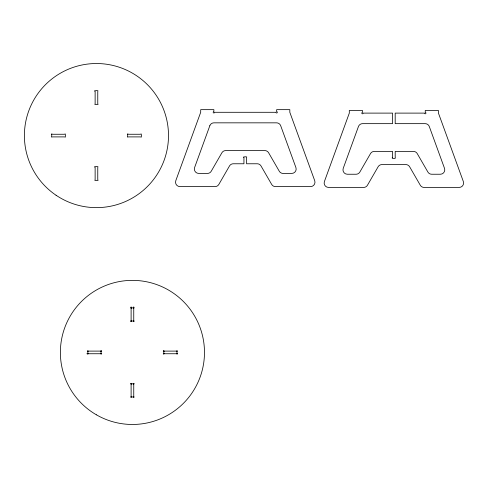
<?xml version="1.0" encoding="UTF-8"?>
<svg xmlns="http://www.w3.org/2000/svg" width="488" height="488" viewBox="0 0 488 488"><rect width="100%" height="100%" fill="white"/><g stroke="black" fill="none" stroke-linecap="round" stroke-linejoin="round"><path stroke-width="0.73" d="M88.304 353.739L87.553 354.05L87.864 353.3M100.607 351.104L101.358 350.793L101.046 351.543M131.553 321.037L130.802 321.348L131.113 320.598M133.309 307.855L134.06 307.544L133.749 308.294M131.553 396.982L130.802 397.293L131.113 396.543M133.309 383.806L134.06 383.495L133.749 384.245M164.255 353.739L163.504 354.05L163.816 353.3M176.552 351.104L177.303 350.793L176.991 351.543M131.113 307.855L133.749 307.855M131.113 321.037L133.749 321.037M101.724 351.104L87.864 351.104L87.864 353.739M163.242 351.104L176.991 351.104L176.991 353.739M86.852 353.739L101.724 353.739M163.242 353.739L177.364 353.739M131.113 383.806L133.749 383.806M131.046 308.294L130.845 307.507L131.553 307.855M133.749 320.598L134.06 321.348L133.309 321.037M163.748 351.537L163.547 350.75L164.255 351.104M176.991 353.3L177.303 354.05L176.552 353.739M87.803 351.537L87.553 350.793L88.304 351.104M101.046 353.3L101.358 354.05L100.607 353.739M131.046 384.239L130.802 383.495L131.553 383.806M133.749 396.543L134.06 397.293L133.309 396.982M163.816 351.104L163.816 353.739M133.749 306.842L133.749 321.714M133.749 383.3L133.749 396.982L131.113 396.982L131.113 383.3M131.113 306.842L131.113 321.714M101.046 351.104L101.046 353.739M243.579 157.166L243.939 157.539L243.939 163.773L233.294 163.773A4.392 4.392 0 0 0 229.488 165.969L218.85 184.403A4.392 4.392 0 0 1 215.043 186.599L179.919 186.599A4.392 4.392 0 0 1 175.79 180.706L200.696 112.289L200.696 109.654L213.872 109.654L213.872 111.606A0.689 0.689 0 0 0 213.189 112.295A0.689 0.689 0 0 0 213.872 112.984A0.689 0.689 0 0 0 214.561 112.295L275.952 112.295A0.689 0.689 0 0 0 276.641 112.984A0.689 0.689 0 0 0 277.324 112.295A0.689 0.689 0 0 0 276.641 111.606L276.641 109.654L289.817 109.654L289.817 112.289L314.723 180.706A4.392 4.392 0 0 1 310.594 186.599L275.47 186.599A4.392 4.392 0 0 1 271.663 184.403L261.025 165.969A4.392 4.392 0 0 0 257.219 163.773L246.574 163.773L246.574 157.539C247.745 156.367 243.829 156.843 243.585 157.112M51.447 134.231C52.509 134.993 50.612 138.116 52.326 136.896L64.623 136.896C65.947 138.982 65.66 131.955 64.623 134.261L52.326 134.261L51.887 133.822L51.453 134.169M94.69 90.988L95.129 91.457L95.129 103.755C92.982 104.92 99.93 104.981 97.765 103.755L97.765 91.457C99.027 90.109 95.203 90.622 94.696 90.951M94.69 166.933L95.129 167.402L95.129 179.706C92.946 180.865 99.961 180.926 97.765 179.706L97.765 167.402C99.027 166.054 95.203 166.573 94.696 166.902M127.392 134.231C128.454 134.993 126.563 138.116 128.271 136.896L140.575 136.896C141.88 138.995 141.624 131.992 140.575 134.261L128.271 134.261L127.832 133.822L127.405 134.169M392.2 157.978C392.785 158.655 396.305 158.582 395.213 157.642L395.189 151.414L413.44 151.414A4.392 4.392 0 0 1 417.246 153.61L427.891 172.044A4.392 4.392 0 0 0 431.697 174.24L440.383 174.24A4.392 4.392 0 0 0 444.513 168.342L429.3 126.544A4.392 4.392 0 0 0 425.17 123.653L395.189 123.653L395.189 113.112L424.566 113.112A0.689 0.689 0 0 0 425.255 113.802A0.689 0.689 0 0 0 425.945 113.112A0.689 0.689 0 0 0 425.255 112.429L425.255 110.477L438.438 110.477L438.438 113.112L463.338 181.524A4.392 4.392 0 0 1 459.208 187.422L424.084 187.422A4.392 4.392 0 0 1 420.284 185.22L409.639 166.786A4.392 4.392 0 0 0 405.833 164.59L381.909 164.59A4.392 4.392 0 0 0 378.108 166.786L367.464 185.22A4.392 4.392 0 0 1 363.658 187.422L328.534 187.422A4.392 4.392 0 0 1 324.41 181.524L349.31 113.112L349.31 110.477L362.486 110.477L362.486 112.429A0.689 0.689 0 0 0 361.803 113.112A0.689 0.689 0 0 0 362.486 113.802A0.689 0.689 0 0 0 363.176 113.112L392.553 113.112L392.553 123.653L362.572 123.653A4.392 4.392 0 0 0 358.442 126.544L343.229 168.342A4.392 4.392 0 0 0 347.358 174.24L356.051 174.24A4.392 4.392 0 0 0 359.851 172.044L370.496 153.61A4.392 4.392 0 0 1 374.302 151.414L392.553 151.414L392.553 157.642L392.2 157.978M209.828 125.727L194.614 167.524A4.392 4.392 0 0 0 198.744 173.423L207.43 173.423A4.392 4.392 0 0 0 211.237 171.227L221.881 152.793A4.392 4.392 0 0 1 225.688 150.591L264.825 150.591A4.392 4.392 0 0 1 268.632 152.793L279.276 171.227A4.392 4.392 0 0 0 283.083 173.423L291.769 173.423A4.392 4.392 0 0 0 295.899 167.524L280.685 125.727A4.392 4.392 0 0 0 276.556 122.836L213.957 122.836A4.392 4.392 0 0 0 209.828 125.727M96.404 414.818A72.047 72.047 0 0 0 204.478 352.421A72.047 72.047 0 0 0 96.404 290.024A72.047 72.047 0 0 0 96.404 414.818M56.065 195.249A72.047 72.047 0 0 0 168.317 140.721A72.047 72.047 0 0 0 64.965 70.772A72.047 72.047 0 0 0 56.065 195.249"/></g></svg>
